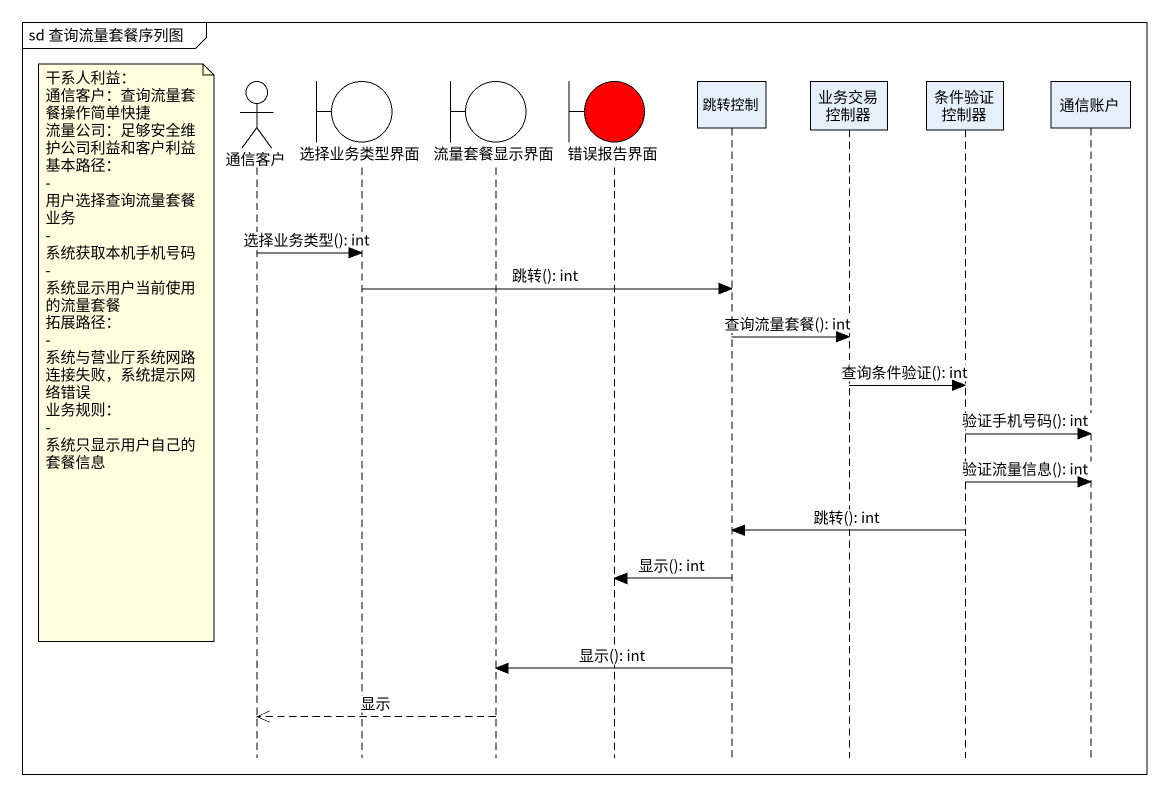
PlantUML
@startuml
mainframe sd 查询流量套餐序列图
hide footbox
actor 通信客户
boundary 选择业务类型界面
boundary 流量套餐显示界面
boundary 错误报告界面 #FF0000
participant 跳转控制
participant 业务交易控制器
participant 条件验证控制器
participant 通信账户

通信客户 -> 选择业务类型界面 : 选择业务类型(): int
选择业务类型界面 -> 跳转控制 : 跳转(): int
跳转控制 -> 业务交易控制器 : 查询流量套餐(): int
note left of 通信客户
  干系人利益：
  通信客户：查询流量套餐操作简单快捷
  流量公司：足够安全维护公司利益和客户利益
  基本路径：
  - 用户选择查询流量套餐业务
  - 系统获取本机手机号码
  - 系统显示用户当前使用的流量套餐
  拓展路径：
  - 系统与营业厅系统网路连接失败，系统提示网络错误
  业务规则：
  - 系统只显示用户自己的套餐信息
end note
业务交易控制器 -> 条件验证控制器 : 查询条件验证(): int
条件验证控制器 -> 通信账户 : 验证手机号码(): int
条件验证控制器 -> 通信账户 : 验证流量信息(): int
条件验证控制器 -> 跳转控制 : 跳转(): int
跳转控制 -> 错误报告界面 : 显示(): int
跳转控制 -> 流量套餐显示界面 : 显示(): int
流量套餐显示界面 -->> 通信客户 : 显示
@enduml
